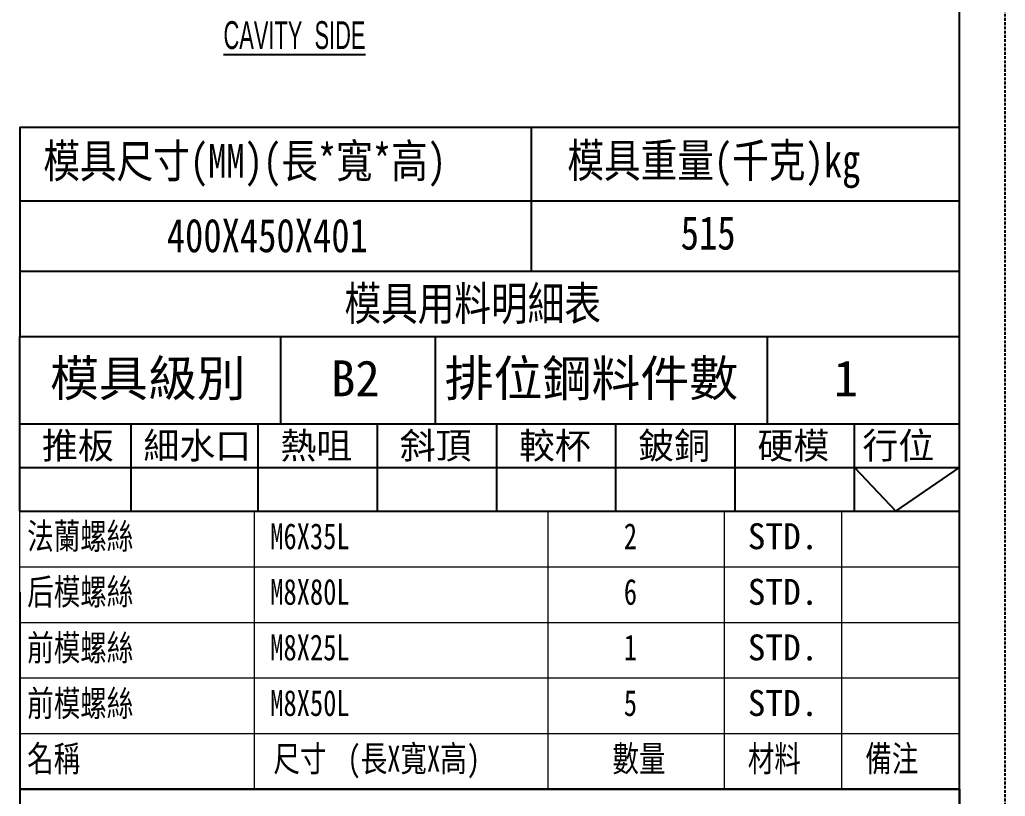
# Model space of a CAD drawing. Header units: inches. Extents: x 179987 to 181505, y -56815 to -55741.
# Drawn here: x 181156.6 to 181505.3, y -56575 to -56300.4 of the extents above; entities that cross this region are included whole.
import ezdxf

# ---------------------------------------------------------------- set-up
doc = ezdxf.new("R2010")
doc.units = ezdxf.units.IN
doc.header["$LTSCALE"] = 2
doc.header["$MEASUREMENT"] = 0
doc.linetypes.add('DASHED', pattern=[0.75, 0.5, -0.25])
doc.layers.get('0').update_dxf_attribs({"linetype": 'CONTINUOUS'})
doc.layers.add('A', color=7, linetype='CONTINUOUS')
doc.layers.add('dim', color=3, linetype='CONTINUOUS', lineweight=15)
doc.layers.add('MBOM-ASSIS-LAYER', color=71, linetype='CONTINUOUS', lineweight=9)
doc.styles.add('ROMANC', font='romanc', dxfattribs={"width": 0.6, "height": 1})
doc.styles.add('style1', font='mingliu.ttc', dxfattribs={"width": 0.75})
doc.styles.add('新字体', font='KAIU.TTF', dxfattribs={"width": 0.75})

msp = doc.modelspace()

# ---------------------------------------------------------------- linework, layer by layer
at = {"color": 0}
for p, q in [((181156.65, -56338.444), (181489.088, -56338.444)), ((181156.65, -56338.444), (181156.65, -56412.459)), ((181337.614, -56338.444), (181337.614, -56389.361)), ((181156.65, -56364.444), (181489.088, -56364.444))]:
    msp.add_line(p, q, dxfattribs=at)
for p, q in [((181489.088, -56412.459), (181489.088, -56338.444)), ((181156.65, -56389.361), (181489.088, -56389.361)), ((181156.65, -56412.459), (181489.088, -56412.459))]:
    msp.add_line(p, q)
at = {"layer": 'A', "linetype": 'DASHED'}
msp.add_line((181505.31, -56815.29), (181505.31, -55741.104), dxfattribs=at)
at = {"layer": 'A'}
for p, q in [((181489.089, -56799.068), (181489.089, -55757.325)), ((181156.65, -56412.459), (181489.088, -56412.459)), ((181156.65, -56474.171), (181156.65, -56412.459)), ((181249.062, -56443.315), (181249.062, -56412.459)), ((181303.719, -56443.315), (181303.719, -56412.459)), ((181421.225, -56443.315), (181421.225, -56412.459)), ((181489.092, -56474.171), (181489.088, -56412.459)), ((181156.65, -56443.315), (181489.088, -56443.315)), ((181156.65, -56443.315), (181433.682, -56443.315)), ((181196.03, -56474.171), (181196.03, -56443.315)), ((181241.022, -56474.171), (181241.022, -56443.315)), ((181283.207, -56474.171), (181283.207, -56443.315)), ((181325.393, -56474.171), (181325.393, -56443.315)), ((181367.579, -56474.171), (181367.579, -56443.315)), ((181409.765, -56474.171), (181409.765, -56443.315)), ((181451.95, -56474.171), (181451.95, -56443.315)), ((181156.65, -56458.743), (181489.088, -56458.743)), ((181451.95, -56458.743), (181466.577, -56474.171)), ((181466.577, -56474.171), (181489.088, -56458.743)), ((181156.65, -56474.171), (181489.094, -56474.171)), ((181156.647, -56502.762), (181156.646, -56799.068)), ((181489.09, -56572.453), (181156.645, -56572.453)), ((181156.646, -56572.453), (181489.089, -56572.453)), ((181489.089, -56572.453), (181489.089, -56799.068))]:
    msp.add_line(p, q, dxfattribs=at)
at = {"layer": 'MBOM-ASSIS-LAYER'}
for p, q in [((181156.646, -56572.453), (181156.648, -56474.171)), ((181156.648, -56474.171), (181489.092, -56474.171)), ((181156.648, -56474.171), (181489.092, -56474.171)), ((181239.756, -56572.453), (181239.759, -56474.171)), ((181343.645, -56572.453), (181343.648, -56474.171)), ((181405.978, -56572.453), (181405.981, -56474.171)), ((181447.534, -56572.453), (181447.536, -56474.171)), ((181489.09, -56572.453), (181489.094, -56474.171)), ((181156.648, -56493.828), (181489.092, -56493.828)), ((181156.646, -56513.484), (181489.09, -56513.484)), ((181156.648, -56533.14), (181489.092, -56533.14)), ((181156.645, -56552.797), (181489.089, -56552.797)), ((181156.645, -56572.453), (181489.089, -56572.453))]:
    msp.add_line(p, q, dxfattribs=at)

# ---------------------------------------------------------------- texts
at = {"color": 122, "insert": (181228.739, -56300.931), "char_height": 9.84367, "width": 79.31063, "attachment_point": 1, "style": 'ROMANC'}
msp.add_mtext('{\\f新細明體|b0|i0|c136|p54;\\LCAVITY  SIDE}', dxfattribs=at)
at = {"layer": 'A', "style": 'style1'}
for s, height, p in [('模具級別', 12.6854, (181167.369, -56433.553)), ('B2', 12.6854, (181266.764, -56433.553)), ('排位鋼料件數', 12.6854, (181306.989, -56433.553)), ('1', 12.685, (181444.618, -56433.553)), ('推板', 9.3026, (181164.527, -56455.644)), ('細水口', 9.3026, (181200.441, -56455.644)), ('熱咀', 9.3026, (181248.898, -56455.644)), ('斜頂', 9.3026, (181291.084, -56455.644)), ('較杯', 9.3026, (181333.27, -56455.644)), ('鈹銅', 9.3026, (181375.455, -56455.644)), ('硬模', 9.3026, (181417.641, -56455.644)), ('行位', 9.3026, (181454.779, -56455.644))]:
    msp.add_text(s, height=height, dxfattribs=at).set_placement(p)
at = {"layer": 'dim', "linetype": 'ByBlock', "style": 'style1', "width": 0.8}
for s, height, p in [('模具尺寸(MM)(長*寬*高)', 11.88175, (181164.982, -56356.283)), ('模具重量(千克)kg', 11.8817, (181350.37, -56356.122)), ('400X450X401', 11.88175, (181208.675, -56382.633)), ('515', 11.8817, (181390.481, -56381.698)), ('模具用料明細表', 11.8817, (181271.513, -56406.695))]:
    msp.add_text(s, height=height, dxfattribs=at).set_placement(p)
at = {"layer": 'MBOM-ASSIS-LAYER', "style": '新字体', "width": 0.75}
for s, p in [('法蘭螺絲', (181159.296, -56487.625)), ('M6X35L', (181245.286, -56487.625)), ('2', (181370.366, -56487.625)), ('后模螺絲', (181159.296, -56507.282)), ('M8X80L', (181245.286, -56507.282)), ('6', (181370.366, -56507.282)), ('前模螺絲', (181159.293, -56527.063)), ('M8X25L', (181245.285, -56526.938)), ('1', (181370.365, -56526.938)), ('前模螺絲', (181159.292, -56546.72)), ('M8X50L', (181245.284, -56546.595)), ('5', (181370.364, -56546.595)), ('名稱', (181159.293, -56566.251)), ('尺寸', (181246.376, -56566.251)), ('(長X寬X高)', (181272.602, -56566.251)), ('數量', (181366.342, -56566.251)), ('材料', (181414.225, -56566.251)), ('備注', (181455.78, -56566.251))]:
    msp.add_text(s, height=9.173, dxfattribs=at).set_placement(p)
at = {"layer": 'MBOM-ASSIS-LAYER', "style": 'style1'}
for p in [(181414.228, -56487.625), (181414.228, -56507.282), (181414.226, -56526.938), (181414.226, -56546.595)]:
    msp.add_text('STD.', height=9.173, dxfattribs=at).set_placement(p)

doc.saveas('drawing.dxf')
